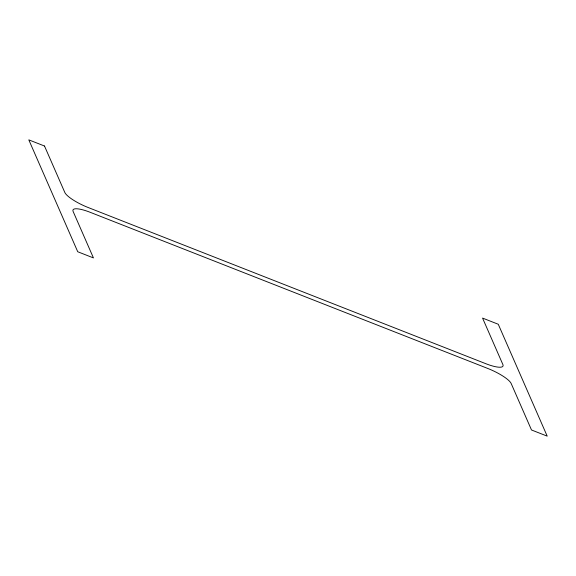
<?xml version="1.0" encoding="UTF-8"?>
<svg xmlns="http://www.w3.org/2000/svg" width="576" height="576" viewBox="0 0 576 576"><rect width="100%" height="100%" fill="white"/><g stroke="black" fill="none" stroke-linecap="round" stroke-linejoin="round"><path stroke-width="0.86" d="M44.503 146.023L28.8 139.86L77.738 251.748L93.442 257.918L73.138 211.486A22.356 5.292 25.1 0 1 90.158 212.292L487.951 368.532A22.356 5.292 25.1 0 1 511.186 383.544L531.497 429.977L547.2 436.14L498.262 324.252L482.558 318.082L502.862 364.514A22.356 5.292 25.1 0 1 485.842 363.708L88.049 207.468A22.356 5.292 25.1 0 1 64.814 192.456L44.503 146.023"/></g></svg>
